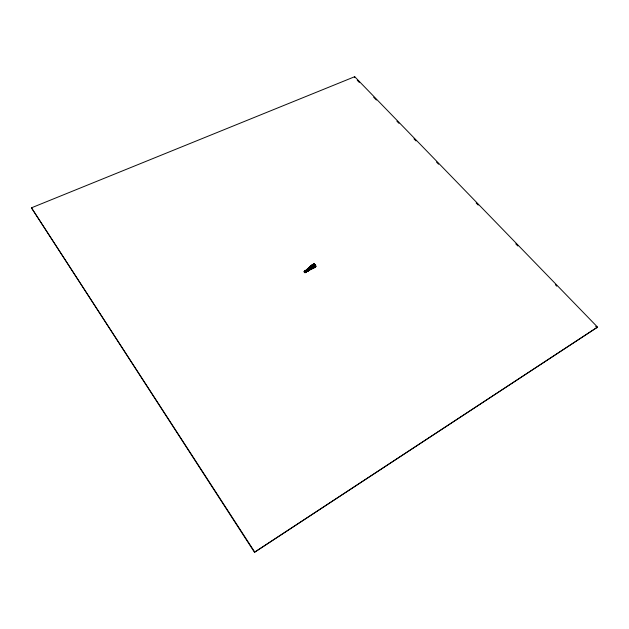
<?xml version="1.0" encoding="UTF-8"?>
<svg xmlns="http://www.w3.org/2000/svg" width="629" height="629" viewBox="0 0 629 629"><rect width="100%" height="100%" fill="white"/><g stroke="black" fill="none" stroke-linecap="round" stroke-linejoin="round"><path stroke-width="0.94" d="M306.441 269.825L307.62 271.146L307.117 271.311L308.076 270.824L307.439 269.456L308.336 270.682L307.015 269.338M308.965 270.289L308.407 270.572L307.227 269.078L308.446 270.619L308.988 270.116L308.257 268.89L308.76 270.297L308.226 270.737M309.224 269.927L308.383 268.764L309.224 269.927L308.666 270.509M308.493 268.709L307.911 268.449L308.375 268.811M308.729 268.567L308.147 268.237M314.39 267.522L316.002 266.287L314.335 263.928M309.578 269.597L308.863 268.386L309.688 269.534L309.075 270.234M314.626 264.353L313.981 264.046L315.711 266.264L314.209 267.687L315.546 266.287M313.745 264.164L314.382 264.424L313.863 264.109M309.209 268.182L308.611 267.805L309.814 269.393L309.295 270.116M313.266 264.314L314.846 266.271L313.549 268.025L314.799 266.24M309.452 267.93L308.847 267.577L310.05 269.181M310.49 269.22L310.278 268.858L314.13 266.319L314.815 267.262L310.49 269.22L314.838 267.183M313.643 264.746L313.132 264.353M254.478 552.293L597.55 327.111L354.701 76.707L31.45 207.822L254.478 552.293L597.55 327.111M354.536 77.485L354.701 76.707M312.88 264.392L314.288 266.342L312.88 268.363L314.005 266.397L312.637 264.502M309.822 267.6L309.437 267.066L310.647 268.693C308.815 271.406 311.811 268.19 309.83 267.561M312.621 268.426L313.564 266.492L312.283 264.683M312.542 265.296L313.454 266.554L312.44 268.583L313.454 266.554L312.039 264.817L313.297 266.586M310.176 267.325C308.776 266.971 311.984 267.144 310.333 269.66M312.298 265.454C310.765 263.449 314.649 268.984 312.416 265.352M312 268.811L312.912 266.782C310.026 262.647 314.233 268.04 311.96 268.764M310.443 269.605L311.017 268.284L310.427 267.05L311.127 268.229L310.514 269.495M311.803 265.792L312.487 266.955L311.772 268.921L312.644 266.924L311.3 265.296L311.913 265.737M310.561 266.908L310.058 266.405L311.379 267.985L310.663 269.487L311.213 268.017L310.569 266.869M311.575 267.71L310.891 269.377L311.622 267.742L310.309 266.153L311.512 267.797M311.056 266.421C313.494 269.464 309.366 264.628 311.174 266.326M311.308 266.193L312.015 267.333L311.331 269.149L312.126 267.278L310.805 265.69L311.426 266.098M311.221 269.204L311.827 267.474L310.852 269.33M312.338 267.066L311.552 269.039L312.385 267.089L311.056 265.477L312.275 267.144M304.035 271.783C304.279 270.737 305.49 273.23 304.688 272.585M304.074 271.83C304.066 270.203 305.953 273.749 304.617 272.499M312.181 268.646L313.132 266.633L312.33 268.638M310.404 269.55L310.97 268.261M310.183 269.668L310.836 268.434M312.66 268.473L313.729 266.468L312.912 265.061M309.743 269.888L310.278 268.858L314.115 266.397M309.783 269.943L310.404 268.913L309.091 267.349L310.404 268.913M312.841 268.308L314.005 266.397M309.515 270.006L310.168 269.126L309.554 270.053M314.288 266.342L313.211 268.19M309.334 270.171L309.924 269.338L309.216 268.135M304.483 271.547L304.782 271.068L305.647 272.475L305.128 272.357M313.281 268.088L314.563 266.303L313.541 264.762L314.846 266.271L313.895 264.605M308.855 270.344L309.452 269.731L309.004 270.336M304.633 271.351L305.01 270.95L304.751 271.296M314.382 264.424L314.02 264.612C317.433 265.603 311.253 270.415 315.082 266.224L313.501 264.18L314.13 264.557M314.264 264.526C317.842 265.697 311.347 270.116 315.365 266.216L314.272 264.479M308.407 270.572L308.823 270.132M308.933 270.077L308.006 270.847L308.359 270.494M308.76 270.297L308.131 270.667M305.026 271.028C306.166 269.298 307.306 273.757 306.04 270.36M307.086 269.715L306.551 269.684L307.848 270.989L307.29 271.138L308.241 270.604M306.166 270.368L304.979 271.193M305.317 272.664C304.208 270.604 303.846 271.343 305.427 272.609L304.845 272.388L305.34 272.506M305.285 272.16L305.859 272.341L305.395 272.105M305.513 272.043L306.079 272.2L305.238 270.824C306.103 269.589 307.038 272.53 306.181 271.704M305.733 271.932L306.299 272.058L305.49 270.714M306.071 271.759L306.433 271.846M306.842 271.673L306.402 271.594L307.18 271.469L306.386 270.163L307.18 271.469L306.74 271.421M306.85 271.366L307.4 271.311L306.614 270.014L307.329 271.256M307.738 270.91L308.296 270.627M307.117 271.311L308.116 270.792M308.446 270.619L307.911 269.118L308.705 270.258M313.989 264.101L313.501 264.18M309.814 266.649L310.309 267.152M313.777 264.699L313.368 264.204L312.778 264.502L313.391 264.856M308.383 268.08L308.855 268.434M307.455 268.874L308.013 269.118L307.565 268.819M307.793 268.607L308.249 268.937L307.809 268.662M306.779 269.479L307.314 269.613L306.795 269.542M305.891 270.266L306.386 270.163M306.134 270.14L306.244 270.077M306.74 269.927L307.51 271.209M305.482 270.777L304.806 271.154M305.167 271.028L306.394 270.226M314.123 266.366L314.563 266.303M316.002 266.287L314.225 263.991M305.67 270.462L306.158 270.305L306.952 271.618L306.402 271.594M306.331 269.88L306.85 269.927M305.953 271.822L306.512 271.917L305.694 270.572M305.796 272.003L306.299 272.058L305.348 270.784M305.568 272.121L305.993 272.121M305.065 272.271L305.647 272.475L304.672 271.123M307.314 269.558L307.848 270.855M312.291 264.738L312.794 265.163M357.272 80.3L359.316 82.415M373.665 97.22L376.401 100.042M396.899 121.193L398.943 123.308M413.976 138.82L416.028 140.935M436.526 162.085L438.57 164.2M476.153 202.97L478.197 205.085M515.772 243.863L517.824 245.978M555.399 284.748L556.767 286.164M595.71 326.349L597.078 327.756M31.45 207.822L254.58 551.814M305.128 270.887L305.859 272.341L304.916 271.091M306.402 271.972L305.568 270.596M307.738 271.044L306.976 269.833M307.204 269.621L307.958 270.879M308.147 268.945L308.878 270.171M313.289 264.872L314.17 266.397M314.516 264.408L315.601 266.326M308.619 268.583L309.452 269.731L308.619 268.583"/></g></svg>
